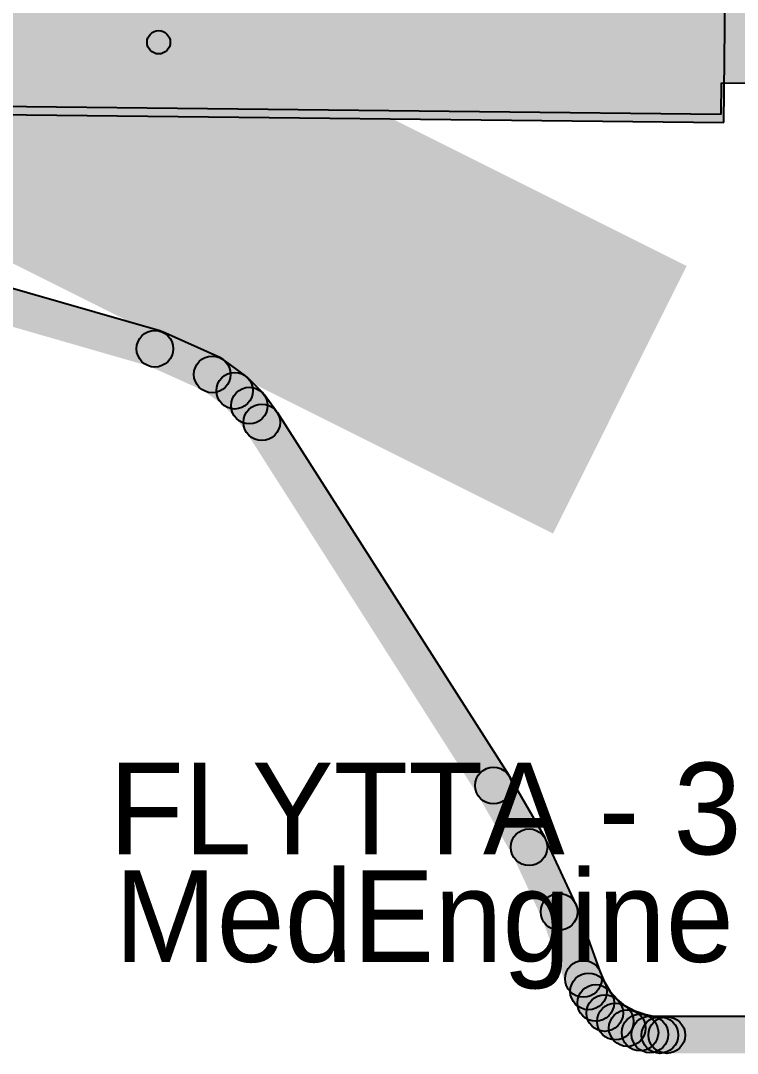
# Model space of a CAD drawing. Header units: millimetres. Extents: x -1.43 to 1.09, y -0.91 to 0.99.
# Drawn here: x -0.6377 to -0.3294, y -0.1184 to 0.3254 of the extents above; entities that cross this region are included whole.
import ezdxf

# ---------------------------------------------------------------- set-up
doc = ezdxf.new("R2010")
doc.units = ezdxf.units.MM
doc.header["$MEASUREMENT"] = 0
for name, color, linetype in [('InternalPlane1', 76, 'Continuous'), ('InternalPlane2', 16, 'Continuous'), ('KeepOutLayer', 6, 'Continuous'), ('TopLayer', 1, 'Continuous'), ('TopOverlay', 2, 'Continuous'), ('TopPaste', 8, 'Continuous'), ('TopSolder', 216, 'Continuous')]:
    doc.layers.add(name, color=color, linetype=linetype)

# ---------------------------------------------------------------- blocks, each defined once
blk = doc.blocks.new('_____________________58')
at = {"layer": 'TopLayer'}
for points in [[(-0.12992, 0.05118), (-0.07087, 0.05118), (-0.07087, -0.05118), (-0.12992, -0.05118)], [(0.07087, 0.05118), (0.12992, 0.05118), (0.12992, -0.05118), (0.07087, -0.05118)]]:
    blk.add_hatch(color=1, dxfattribs=at).paths.add_polyline_path(points)
at = {"layer": 'TopOverlay'}
h = blk.add_hatch(color=2, dxfattribs=at)
edge = h.paths.add_edge_path()
edge.add_arc((-0.13976, 0.05807), 0.005, 0, 360)
h = blk.add_hatch(color=2, dxfattribs=at)
edge = h.paths.add_edge_path()
edge.add_arc((-0.13976, 0.05807), 0.005, 0, 360)
for points in [[(-0.13976, 0.05307), (-0.13976, 0.06307), (0.13976, 0.06307), (0.13976, 0.05307)], [(-0.13476, -0.05906), (-0.14476, -0.05906), (-0.14476, 0.05807), (-0.13476, 0.05807)], [(0.14476, -0.05906), (0.13476, -0.05906), (0.13476, 0.05807), (0.14476, 0.05807)], [(-0.13976, -0.06406), (-0.13976, -0.05406), (0.13976, -0.05406), (0.13976, -0.06406)]]:
    blk.add_hatch(color=2, dxfattribs=at).paths.add_polyline_path(points)
h = blk.add_hatch(color=2, dxfattribs=at)
edge = h.paths.add_edge_path()
edge.add_arc((0.13976, 0.05807), 0.005, 0, 360)
h = blk.add_hatch(color=2, dxfattribs=at)
edge = h.paths.add_edge_path()
edge.add_arc((0.13976, 0.05807), 0.005, 0, 360)
h = blk.add_hatch(color=2, dxfattribs=at)
edge = h.paths.add_edge_path()
edge.add_arc((-0.13976, -0.05906), 0.005, 0, 360)
h = blk.add_hatch(color=2, dxfattribs=at)
edge = h.paths.add_edge_path()
edge.add_arc((-0.13976, -0.05906), 0.005, 0, 360)
h = blk.add_hatch(color=2, dxfattribs=at)
edge = h.paths.add_edge_path()
edge.add_arc((0.13976, -0.05906), 0.005, 0, 360)
h = blk.add_hatch(color=2, dxfattribs=at)
edge = h.paths.add_edge_path()
edge.add_arc((0.13976, -0.05906), 0.005, 0, 360)
at = {"layer": 'TopPaste'}
for points in [[(-0.12992, 0.05118), (-0.07087, 0.05118), (-0.07087, -0.05118), (-0.12992, -0.05118)], [(0.07087, 0.05118), (0.12992, 0.05118), (0.12992, -0.05118), (0.07087, -0.05118)]]:
    blk.add_hatch(color=8, dxfattribs=at).paths.add_polyline_path(points)
at = {"layer": 'TopSolder'}
for points in [[(-0.12992, 0.05118), (-0.07087, 0.05118), (-0.07087, -0.05118), (-0.12992, -0.05118)], [(0.07087, 0.05118), (0.12992, 0.05118), (0.12992, -0.05118), (0.07087, -0.05118)]]:
    blk.add_hatch(color=216, dxfattribs=at).paths.add_polyline_path(points)
at = {"layer": 'TopOverlay'}
for centre in [(-0.13976, 0.05807), (-0.13976, 0.05807), (0.13976, 0.05807), (0.13976, 0.05807), (-0.13976, -0.05906), (-0.13976, -0.05906), (0.13976, -0.05906), (0.13976, -0.05906)]:
    blk.add_circle(centre, 0.005, dxfattribs=at)

msp = doc.modelspace()

# ---------------------------------------------------------------- hatches: boundary and pattern name
at = {"layer": 'InternalPlane1'}
for points in [[(-1.0456, 0.43431), (-1.04686, 0.32018), (-0.38684, 0.3129), (-0.38558, 0.42703)], [(-0.81741, 0.40114), (-0.81867, 0.28702), (-0.33523, 0.28168), (-0.33397, 0.39581)], [(-0.65467, 0.19775), (-0.65031, 0.21288), (-0.5778, 0.192), (-0.58216, 0.17686)], [(-0.58319, 0.17724), (-0.57677, 0.19162), (-0.55209, 0.18059), (-0.55852, 0.16621)], [(-0.55993, 0.16703), (-0.55068, 0.17977), (-0.54102, 0.17276), (-0.55027, 0.16002)], [(-0.55126, 0.16086), (-0.54004, 0.17192), (-0.53374, 0.16553), (-0.54495, 0.15447)], [(-0.54567, 0.1553), (-0.53302, 0.16469), (-0.52767, 0.15748), (-0.54031, 0.14809)], [(-0.54063, 0.14855), (-0.52735, 0.15703), (-0.42772, 0.00095), (-0.44099, -0.00752)], [(-0.44117, -0.00722), (-0.42754, 0.00065), (-0.41222, -0.02587), (-0.42586, -0.03375)], [(-0.42617, -0.03313), (-0.4119, -0.02649), (-0.39897, -0.05425), (-0.41324, -0.0609)], [(-0.41351, -0.06026), (-0.3987, -0.05489), (-0.38826, -0.08368), (-0.40306, -0.08905)], [(-0.40294, -0.08935), (-0.38837, -0.08338), (-0.38616, -0.08878), (-0.40073, -0.09475)], [(-0.40013, -0.09594), (-0.38677, -0.0876), (-0.38368, -0.09255), (-0.39704, -0.10089)], [(-0.39624, -0.10195), (-0.38448, -0.09148), (-0.3806, -0.09584), (-0.39236, -0.10631)], [(-0.39139, -0.10723), (-0.38156, -0.09492), (-0.377, -0.09856), (-0.38683, -0.11087)], [(-0.38572, -0.11161), (-0.37811, -0.09782), (-0.37301, -0.10064), (-0.38061, -0.11443)], [(-0.37939, -0.11497), (-0.37422, -0.10009), (-0.36871, -0.10201), (-0.37388, -0.11689)], [(-0.37276, -0.11718), (-0.36983, -0.10171), (-0.36561, -0.10251), (-0.36854, -0.11798)], [(-0.36757, -0.11811), (-0.36658, -0.10239), (-0.36229, -0.10266), (-0.36328, -0.11838)], [(-0.36278, -0.11839), (-0.36278, -0.10264), (-0.35979, -0.10264), (-0.35979, -0.11839)], [(-0.35979, -0.11839), (-0.35979, -0.10264), (-0.13978, -0.10264), (-0.13978, -0.11839)]]:
    msp.add_hatch(color=76, dxfattribs=at).paths.add_polyline_path(points)
h = msp.add_hatch(color=76, dxfattribs=at)
edge = h.paths.add_edge_path()
edge.add_arc((-0.57998, 0.18443), 0.00787, 0, 360)
h = msp.add_hatch(color=76, dxfattribs=at)
edge = h.paths.add_edge_path()
edge.add_arc((-0.57998, 0.18443), 0.00787, 0, 360)
h = msp.add_hatch(color=76, dxfattribs=at)
edge = h.paths.add_edge_path()
edge.add_arc((-0.55531, 0.1734), 0.00787, 0, 360)
h = msp.add_hatch(color=76, dxfattribs=at)
edge = h.paths.add_edge_path()
edge.add_arc((-0.55531, 0.1734), 0.00787, 0, 360)
h = msp.add_hatch(color=76, dxfattribs=at)
edge = h.paths.add_edge_path()
edge.add_arc((-0.54565, 0.16639), 0.00787, 0, 360)
h = msp.add_hatch(color=76, dxfattribs=at)
edge = h.paths.add_edge_path()
edge.add_arc((-0.54565, 0.16639), 0.00787, 0, 360)
h = msp.add_hatch(color=76, dxfattribs=at)
edge = h.paths.add_edge_path()
edge.add_arc((-0.53934, 0.16), 0.00787, 0, 360)
h = msp.add_hatch(color=76, dxfattribs=at)
edge = h.paths.add_edge_path()
edge.add_arc((-0.53934, 0.16), 0.00787, 0, 360)
h = msp.add_hatch(color=76, dxfattribs=at)
edge = h.paths.add_edge_path()
edge.add_arc((-0.53399, 0.15279), 0.00787, 0, 360)
h = msp.add_hatch(color=76, dxfattribs=at)
edge = h.paths.add_edge_path()
edge.add_arc((-0.53399, 0.15279), 0.00787, 0, 360)
h = msp.add_hatch(color=76, dxfattribs=at)
edge = h.paths.add_edge_path()
edge.add_arc((-0.43435, -0.00329), 0.00787, 0, 360)
h = msp.add_hatch(color=76, dxfattribs=at)
edge = h.paths.add_edge_path()
edge.add_arc((-0.43435, -0.00329), 0.00787, 0, 360)
h = msp.add_hatch(color=76, dxfattribs=at)
edge = h.paths.add_edge_path()
edge.add_arc((-0.41904, -0.02981), 0.00787, 0, 360)
h = msp.add_hatch(color=76, dxfattribs=at)
edge = h.paths.add_edge_path()
edge.add_arc((-0.41904, -0.02981), 0.00787, 0, 360)
h = msp.add_hatch(color=76, dxfattribs=at)
edge = h.paths.add_edge_path()
edge.add_arc((-0.4061, -0.05758), 0.00787, 0, 360)
h = msp.add_hatch(color=76, dxfattribs=at)
edge = h.paths.add_edge_path()
edge.add_arc((-0.4061, -0.05758), 0.00787, 0, 360)
h = msp.add_hatch(color=76, dxfattribs=at)
edge = h.paths.add_edge_path()
edge.add_arc((-0.39566, -0.08637), 0.00787, 0, 360)
h = msp.add_hatch(color=76, dxfattribs=at)
edge = h.paths.add_edge_path()
edge.add_arc((-0.39566, -0.08637), 0.00787, 0, 360)
h = msp.add_hatch(color=76, dxfattribs=at)
edge = h.paths.add_edge_path()
edge.add_arc((-0.39345, -0.09177), 0.00787, 0, 360)
h = msp.add_hatch(color=76, dxfattribs=at)
edge = h.paths.add_edge_path()
edge.add_arc((-0.39345, -0.09177), 0.00787, 0, 360)
h = msp.add_hatch(color=76, dxfattribs=at)
edge = h.paths.add_edge_path()
edge.add_arc((-0.39036, -0.09672), 0.00787, 0, 360)
h = msp.add_hatch(color=76, dxfattribs=at)
edge = h.paths.add_edge_path()
edge.add_arc((-0.39036, -0.09672), 0.00787, 0, 360)
h = msp.add_hatch(color=76, dxfattribs=at)
edge = h.paths.add_edge_path()
edge.add_arc((-0.38648, -0.10107), 0.00787, 0, 360)
h = msp.add_hatch(color=76, dxfattribs=at)
edge = h.paths.add_edge_path()
edge.add_arc((-0.38648, -0.10107), 0.00787, 0, 360)
h = msp.add_hatch(color=76, dxfattribs=at)
edge = h.paths.add_edge_path()
edge.add_arc((-0.38192, -0.10471), 0.00787, 0, 360)
h = msp.add_hatch(color=76, dxfattribs=at)
edge = h.paths.add_edge_path()
edge.add_arc((-0.38192, -0.10471), 0.00787, 0, 360)
h = msp.add_hatch(color=76, dxfattribs=at)
edge = h.paths.add_edge_path()
edge.add_arc((-0.37681, -0.10753), 0.00787, 0, 360)
h = msp.add_hatch(color=76, dxfattribs=at)
edge = h.paths.add_edge_path()
edge.add_arc((-0.37681, -0.10753), 0.00787, 0, 360)
h = msp.add_hatch(color=76, dxfattribs=at)
edge = h.paths.add_edge_path()
edge.add_arc((-0.3713, -0.10945), 0.00787, 0, 360)
h = msp.add_hatch(color=76, dxfattribs=at)
edge = h.paths.add_edge_path()
edge.add_arc((-0.3713, -0.10945), 0.00787, 0, 360)
h = msp.add_hatch(color=76, dxfattribs=at)
edge = h.paths.add_edge_path()
edge.add_arc((-0.36707, -0.11025), 0.00787, 0, 360)
h = msp.add_hatch(color=76, dxfattribs=at)
edge = h.paths.add_edge_path()
edge.add_arc((-0.36707, -0.11025), 0.00787, 0, 360)
h = msp.add_hatch(color=76, dxfattribs=at)
edge = h.paths.add_edge_path()
edge.add_arc((-0.36278, -0.11052), 0.00787, 0, 360)
h = msp.add_hatch(color=76, dxfattribs=at)
edge = h.paths.add_edge_path()
edge.add_arc((-0.36278, -0.11052), 0.00787, 0, 360)
h = msp.add_hatch(color=76, dxfattribs=at)
edge = h.paths.add_edge_path()
edge.add_arc((-0.35979, -0.11052), 0.00787, 0, 360)
h = msp.add_hatch(color=76, dxfattribs=at)
edge = h.paths.add_edge_path()
edge.add_arc((-0.35979, -0.11052), 0.00787, 0, 360)
at = {"layer": 'InternalPlane2'}
for points in [[(-1.04074, 0.44246), (-1.04203, 0.32566), (-0.40643, 0.31865), (-0.40514, 0.43545)], [(-0.95598, 0.42232), (-0.95727, 0.30552), (-0.32167, 0.29851), (-0.32038, 0.41531)], [(-0.81553, 0.40735), (-0.81682, 0.29055), (-0.33639, 0.28525), (-0.3351, 0.40205)], [(-0.65467, 0.19775), (-0.65031, 0.21288), (-0.5778, 0.192), (-0.58216, 0.17686)], [(-0.58319, 0.17724), (-0.57677, 0.19162), (-0.55209, 0.18059), (-0.55852, 0.16621)], [(-0.55993, 0.16703), (-0.55068, 0.17977), (-0.54102, 0.17276), (-0.55027, 0.16002)], [(-0.55126, 0.16086), (-0.54004, 0.17192), (-0.53374, 0.16553), (-0.54495, 0.15447)], [(-0.54567, 0.1553), (-0.53302, 0.16469), (-0.52767, 0.15748), (-0.54031, 0.14809)], [(-0.54063, 0.14855), (-0.52735, 0.15703), (-0.42772, 0.00095), (-0.44099, -0.00752)], [(-0.44117, -0.00722), (-0.42754, 0.00065), (-0.41222, -0.02587), (-0.42586, -0.03375)], [(-0.42617, -0.03313), (-0.4119, -0.02649), (-0.39897, -0.05425), (-0.41324, -0.0609)], [(-0.41351, -0.06026), (-0.3987, -0.05489), (-0.38826, -0.08368), (-0.40306, -0.08905)], [(-0.40294, -0.08935), (-0.38837, -0.08338), (-0.38616, -0.08878), (-0.40073, -0.09475)], [(-0.40013, -0.09594), (-0.38677, -0.0876), (-0.38368, -0.09255), (-0.39704, -0.10089)], [(-0.39624, -0.10195), (-0.38448, -0.09148), (-0.3806, -0.09584), (-0.39236, -0.10631)], [(-0.39139, -0.10723), (-0.38156, -0.09492), (-0.377, -0.09856), (-0.38683, -0.11087)], [(-0.38572, -0.11161), (-0.37811, -0.09782), (-0.37301, -0.10064), (-0.38061, -0.11443)], [(-0.37939, -0.11497), (-0.37422, -0.10009), (-0.36871, -0.10201), (-0.37388, -0.11689)], [(-0.37276, -0.11718), (-0.36983, -0.10171), (-0.36561, -0.10251), (-0.36854, -0.11798)], [(-0.36757, -0.11811), (-0.36658, -0.10239), (-0.36229, -0.10266), (-0.36328, -0.11838)], [(-0.36278, -0.11839), (-0.36278, -0.10264), (-0.35979, -0.10264), (-0.35979, -0.11839)], [(-0.35979, -0.11839), (-0.35979, -0.10264), (-0.13978, -0.10264), (-0.13978, -0.11839)]]:
    msp.add_hatch(color=16, dxfattribs=at).paths.add_polyline_path(points)
h = msp.add_hatch(color=16, dxfattribs=at)
edge = h.paths.add_edge_path()
edge.add_arc((-0.57998, 0.18443), 0.00787, 0, 360)
h = msp.add_hatch(color=16, dxfattribs=at)
edge = h.paths.add_edge_path()
edge.add_arc((-0.57998, 0.18443), 0.00787, 0, 360)
h = msp.add_hatch(color=16, dxfattribs=at)
edge = h.paths.add_edge_path()
edge.add_arc((-0.55531, 0.1734), 0.00787, 0, 360)
h = msp.add_hatch(color=16, dxfattribs=at)
edge = h.paths.add_edge_path()
edge.add_arc((-0.55531, 0.1734), 0.00787, 0, 360)
h = msp.add_hatch(color=16, dxfattribs=at)
edge = h.paths.add_edge_path()
edge.add_arc((-0.54565, 0.16639), 0.00787, 0, 360)
h = msp.add_hatch(color=16, dxfattribs=at)
edge = h.paths.add_edge_path()
edge.add_arc((-0.54565, 0.16639), 0.00787, 0, 360)
h = msp.add_hatch(color=16, dxfattribs=at)
edge = h.paths.add_edge_path()
edge.add_arc((-0.53934, 0.16), 0.00787, 0, 360)
h = msp.add_hatch(color=16, dxfattribs=at)
edge = h.paths.add_edge_path()
edge.add_arc((-0.53934, 0.16), 0.00787, 0, 360)
h = msp.add_hatch(color=16, dxfattribs=at)
edge = h.paths.add_edge_path()
edge.add_arc((-0.53399, 0.15279), 0.00787, 0, 360)
h = msp.add_hatch(color=16, dxfattribs=at)
edge = h.paths.add_edge_path()
edge.add_arc((-0.53399, 0.15279), 0.00787, 0, 360)
h = msp.add_hatch(color=16, dxfattribs=at)
edge = h.paths.add_edge_path()
edge.add_arc((-0.43435, -0.00329), 0.00787, 0, 360)
h = msp.add_hatch(color=16, dxfattribs=at)
edge = h.paths.add_edge_path()
edge.add_arc((-0.43435, -0.00329), 0.00787, 0, 360)
h = msp.add_hatch(color=16, dxfattribs=at)
edge = h.paths.add_edge_path()
edge.add_arc((-0.41904, -0.02981), 0.00787, 0, 360)
h = msp.add_hatch(color=16, dxfattribs=at)
edge = h.paths.add_edge_path()
edge.add_arc((-0.41904, -0.02981), 0.00787, 0, 360)
h = msp.add_hatch(color=16, dxfattribs=at)
edge = h.paths.add_edge_path()
edge.add_arc((-0.4061, -0.05758), 0.00787, 0, 360)
h = msp.add_hatch(color=16, dxfattribs=at)
edge = h.paths.add_edge_path()
edge.add_arc((-0.4061, -0.05758), 0.00787, 0, 360)
h = msp.add_hatch(color=16, dxfattribs=at)
edge = h.paths.add_edge_path()
edge.add_arc((-0.39566, -0.08637), 0.00787, 0, 360)
h = msp.add_hatch(color=16, dxfattribs=at)
edge = h.paths.add_edge_path()
edge.add_arc((-0.39566, -0.08637), 0.00787, 0, 360)
h = msp.add_hatch(color=16, dxfattribs=at)
edge = h.paths.add_edge_path()
edge.add_arc((-0.39345, -0.09177), 0.00787, 0, 360)
h = msp.add_hatch(color=16, dxfattribs=at)
edge = h.paths.add_edge_path()
edge.add_arc((-0.39345, -0.09177), 0.00787, 0, 360)
h = msp.add_hatch(color=16, dxfattribs=at)
edge = h.paths.add_edge_path()
edge.add_arc((-0.39036, -0.09672), 0.00787, 0, 360)
h = msp.add_hatch(color=16, dxfattribs=at)
edge = h.paths.add_edge_path()
edge.add_arc((-0.39036, -0.09672), 0.00787, 0, 360)
h = msp.add_hatch(color=16, dxfattribs=at)
edge = h.paths.add_edge_path()
edge.add_arc((-0.38648, -0.10107), 0.00787, 0, 360)
h = msp.add_hatch(color=16, dxfattribs=at)
edge = h.paths.add_edge_path()
edge.add_arc((-0.38648, -0.10107), 0.00787, 0, 360)
h = msp.add_hatch(color=16, dxfattribs=at)
edge = h.paths.add_edge_path()
edge.add_arc((-0.38192, -0.10471), 0.00787, 0, 360)
h = msp.add_hatch(color=16, dxfattribs=at)
edge = h.paths.add_edge_path()
edge.add_arc((-0.38192, -0.10471), 0.00787, 0, 360)
h = msp.add_hatch(color=16, dxfattribs=at)
edge = h.paths.add_edge_path()
edge.add_arc((-0.37681, -0.10753), 0.00787, 0, 360)
h = msp.add_hatch(color=16, dxfattribs=at)
edge = h.paths.add_edge_path()
edge.add_arc((-0.37681, -0.10753), 0.00787, 0, 360)
h = msp.add_hatch(color=16, dxfattribs=at)
edge = h.paths.add_edge_path()
edge.add_arc((-0.3713, -0.10945), 0.00787, 0, 360)
h = msp.add_hatch(color=16, dxfattribs=at)
edge = h.paths.add_edge_path()
edge.add_arc((-0.3713, -0.10945), 0.00787, 0, 360)
h = msp.add_hatch(color=16, dxfattribs=at)
edge = h.paths.add_edge_path()
edge.add_arc((-0.36707, -0.11025), 0.00787, 0, 360)
h = msp.add_hatch(color=16, dxfattribs=at)
edge = h.paths.add_edge_path()
edge.add_arc((-0.36707, -0.11025), 0.00787, 0, 360)
h = msp.add_hatch(color=16, dxfattribs=at)
edge = h.paths.add_edge_path()
edge.add_arc((-0.36278, -0.11052), 0.00787, 0, 360)
h = msp.add_hatch(color=16, dxfattribs=at)
edge = h.paths.add_edge_path()
edge.add_arc((-0.36278, -0.11052), 0.00787, 0, 360)
h = msp.add_hatch(color=16, dxfattribs=at)
edge = h.paths.add_edge_path()
edge.add_arc((-0.35979, -0.11052), 0.00787, 0, 360)
h = msp.add_hatch(color=16, dxfattribs=at)
edge = h.paths.add_edge_path()
edge.add_arc((-0.35979, -0.11052), 0.00787, 0, 360)
at = {"layer": 'KeepOutLayer'}
for points in [[(-0.87591, 0.33845), (-0.40872, 0.105), (-0.35126, 0.22), (-0.81845, 0.45345)], [(-0.95142, 0.30955), (-0.42915, 0.30955), (-0.42915, 0.4381), (-0.95142, 0.4381)]]:
    msp.add_hatch(color=6, dxfattribs=at).paths.add_polyline_path(points)

# ---------------------------------------------------------------- linework, layer by layer
at = {"layer": 'InternalPlane1'}
for p, q in [((-0.33523, 0.28168), (-0.33405, 0.38832)), ((-0.81867, 0.28701), (-0.33523, 0.28168)), ((-0.57778, 0.19206), (-0.6503, 0.21295)), ((-0.57727, 0.19184), (-0.57778, 0.19206)), ((-0.57674, 0.19168), (-0.57727, 0.19184)), ((-0.55206, 0.18065), (-0.57674, 0.19168)), ((-0.55136, 0.18022), (-0.55206, 0.18065)), ((-0.55064, 0.17983), (-0.55136, 0.18022)), ((-0.54098, 0.17282), (-0.55064, 0.17983)), ((-0.54051, 0.17237), (-0.54098, 0.17282)), ((-0.54, 0.17197), (-0.54051, 0.17237)), ((-0.53369, 0.16557), (-0.54, 0.17197)), ((-0.53336, 0.16513), (-0.53369, 0.16557)), ((-0.53297, 0.16473), (-0.53336, 0.16513)), ((-0.52762, 0.15752), (-0.53297, 0.16473)), ((-0.52748, 0.15728), (-0.52762, 0.15752)), ((-0.5273, 0.15706), (-0.52748, 0.15728)), ((-0.42766, 0.00099), (-0.5273, 0.15706)), ((-0.42758, 0.00083), (-0.42766, 0.00099)), ((-0.42748, 0.00068), (-0.42758, 0.00083)), ((-0.41216, -0.02584), (-0.42748, 0.00068)), ((-0.41203, -0.02616), (-0.41216, -0.02584)), ((-0.41184, -0.02646), (-0.41203, -0.02616)), ((-0.39891, -0.05422), (-0.41184, -0.02646)), ((-0.3988, -0.05456), (-0.39891, -0.05422)), ((-0.39864, -0.05487), (-0.3988, -0.05456)), ((-0.38825, -0.08351), (-0.39864, -0.05487)), ((-0.38635, -0.08813), (-0.38825, -0.08351)), ((-0.38398, -0.09194), (-0.38635, -0.08813)), ((-0.38099, -0.09529), (-0.38398, -0.09194)), ((-0.37749, -0.09809), (-0.38099, -0.09529)), ((-0.37356, -0.10025), (-0.37749, -0.09809)), ((-0.36924, -0.10175), (-0.37356, -0.10025)), ((-0.36608, -0.10235), (-0.36924, -0.10175)), ((-0.36253, -0.10258), (-0.36608, -0.10235)), ((-0.35979, -0.10258), (-0.36253, -0.10258)), ((-0.13978, -0.10257), (-0.35979, -0.10258))]:
    msp.add_line(p, q, dxfattribs=at)
for centre in [(-0.57998, 0.18443), (-0.57998, 0.18443), (-0.55531, 0.1734), (-0.55531, 0.1734), (-0.54565, 0.16639), (-0.54565, 0.16639), (-0.53934, 0.16), (-0.53934, 0.16), (-0.53399, 0.15279), (-0.53399, 0.15279), (-0.43435, -0.00329), (-0.43435, -0.00329), (-0.41904, -0.02981), (-0.41904, -0.02981), (-0.4061, -0.05758), (-0.4061, -0.05758), (-0.39566, -0.08637), (-0.39566, -0.08637), (-0.39345, -0.09177), (-0.39345, -0.09177), (-0.39036, -0.09672), (-0.39036, -0.09672), (-0.38648, -0.10107), (-0.38648, -0.10107), (-0.38192, -0.10471), (-0.38192, -0.10471), (-0.37681, -0.10753), (-0.37681, -0.10753), (-0.3713, -0.10945), (-0.3713, -0.10945), (-0.36707, -0.11025), (-0.36707, -0.11025), (-0.36278, -0.11052), (-0.36278, -0.11052), (-0.35979, -0.11052), (-0.35979, -0.11052)]:
    msp.add_circle(centre, 0.00787, dxfattribs=at)
at = {"layer": 'InternalPlane2'}
for p, q in [((-0.33639, 0.28525), (-0.33624, 0.29867)), ((-0.33624, 0.29867), (-0.32167, 0.29851)), ((-0.81682, 0.29055), (-0.33639, 0.28525)), ((-0.57778, 0.19206), (-0.6503, 0.21295)), ((-0.57727, 0.19184), (-0.57778, 0.19206)), ((-0.57674, 0.19168), (-0.57727, 0.19184)), ((-0.55206, 0.18065), (-0.57674, 0.19168)), ((-0.55136, 0.18022), (-0.55206, 0.18065)), ((-0.55064, 0.17983), (-0.55136, 0.18022)), ((-0.54098, 0.17282), (-0.55064, 0.17983)), ((-0.54051, 0.17237), (-0.54098, 0.17282)), ((-0.54, 0.17197), (-0.54051, 0.17237)), ((-0.53369, 0.16557), (-0.54, 0.17197)), ((-0.53336, 0.16513), (-0.53369, 0.16557)), ((-0.53297, 0.16473), (-0.53336, 0.16513)), ((-0.52762, 0.15752), (-0.53297, 0.16473)), ((-0.52748, 0.15728), (-0.52762, 0.15752)), ((-0.5273, 0.15706), (-0.52748, 0.15728)), ((-0.42766, 0.00099), (-0.5273, 0.15706)), ((-0.42758, 0.00083), (-0.42766, 0.00099)), ((-0.42748, 0.00068), (-0.42758, 0.00083)), ((-0.41216, -0.02584), (-0.42748, 0.00068)), ((-0.41203, -0.02616), (-0.41216, -0.02584)), ((-0.41184, -0.02646), (-0.41203, -0.02616)), ((-0.39891, -0.05422), (-0.41184, -0.02646)), ((-0.3988, -0.05456), (-0.39891, -0.05422)), ((-0.39864, -0.05487), (-0.3988, -0.05456)), ((-0.38825, -0.08351), (-0.39864, -0.05487)), ((-0.38635, -0.08813), (-0.38825, -0.08351)), ((-0.38398, -0.09194), (-0.38635, -0.08813)), ((-0.38099, -0.09529), (-0.38398, -0.09194)), ((-0.37749, -0.09809), (-0.38099, -0.09529)), ((-0.37356, -0.10025), (-0.37749, -0.09809)), ((-0.36924, -0.10175), (-0.37356, -0.10025)), ((-0.36608, -0.10235), (-0.36924, -0.10175)), ((-0.36253, -0.10258), (-0.36608, -0.10235)), ((-0.35979, -0.10258), (-0.36253, -0.10258)), ((-0.13978, -0.10257), (-0.35979, -0.10258))]:
    msp.add_line(p, q, dxfattribs=at)
for centre in [(-0.57998, 0.18443), (-0.57998, 0.18443), (-0.55531, 0.1734), (-0.55531, 0.1734), (-0.54565, 0.16639), (-0.54565, 0.16639), (-0.53934, 0.16), (-0.53934, 0.16), (-0.53399, 0.15279), (-0.53399, 0.15279), (-0.43435, -0.00329), (-0.43435, -0.00329), (-0.41904, -0.02981), (-0.41904, -0.02981), (-0.4061, -0.05758), (-0.4061, -0.05758), (-0.39566, -0.08637), (-0.39566, -0.08637), (-0.39345, -0.09177), (-0.39345, -0.09177), (-0.39036, -0.09672), (-0.39036, -0.09672), (-0.38648, -0.10107), (-0.38648, -0.10107), (-0.38192, -0.10471), (-0.38192, -0.10471), (-0.37681, -0.10753), (-0.37681, -0.10753), (-0.3713, -0.10945), (-0.3713, -0.10945), (-0.36707, -0.11025), (-0.36707, -0.11025), (-0.36278, -0.11052), (-0.36278, -0.11052), (-0.35979, -0.11052), (-0.35979, -0.11052)]:
    msp.add_circle(centre, 0.00787, dxfattribs=at)

# ---------------------------------------------------------------- block references
msp.add_blockref('_____________________58', (-0.71811, 0.3752))

# ---------------------------------------------------------------- texts
at = {"layer": 'TopOverlay'}
for s, p in [('FLYTTA - 30', (-0.59969, -0.03286)), ('MedEngine GmbH', (-0.59729, -0.07909))]:
    msp.add_text(s, height=0.0393701, dxfattribs=at).set_placement(p)

doc.saveas('drawing.dxf')
